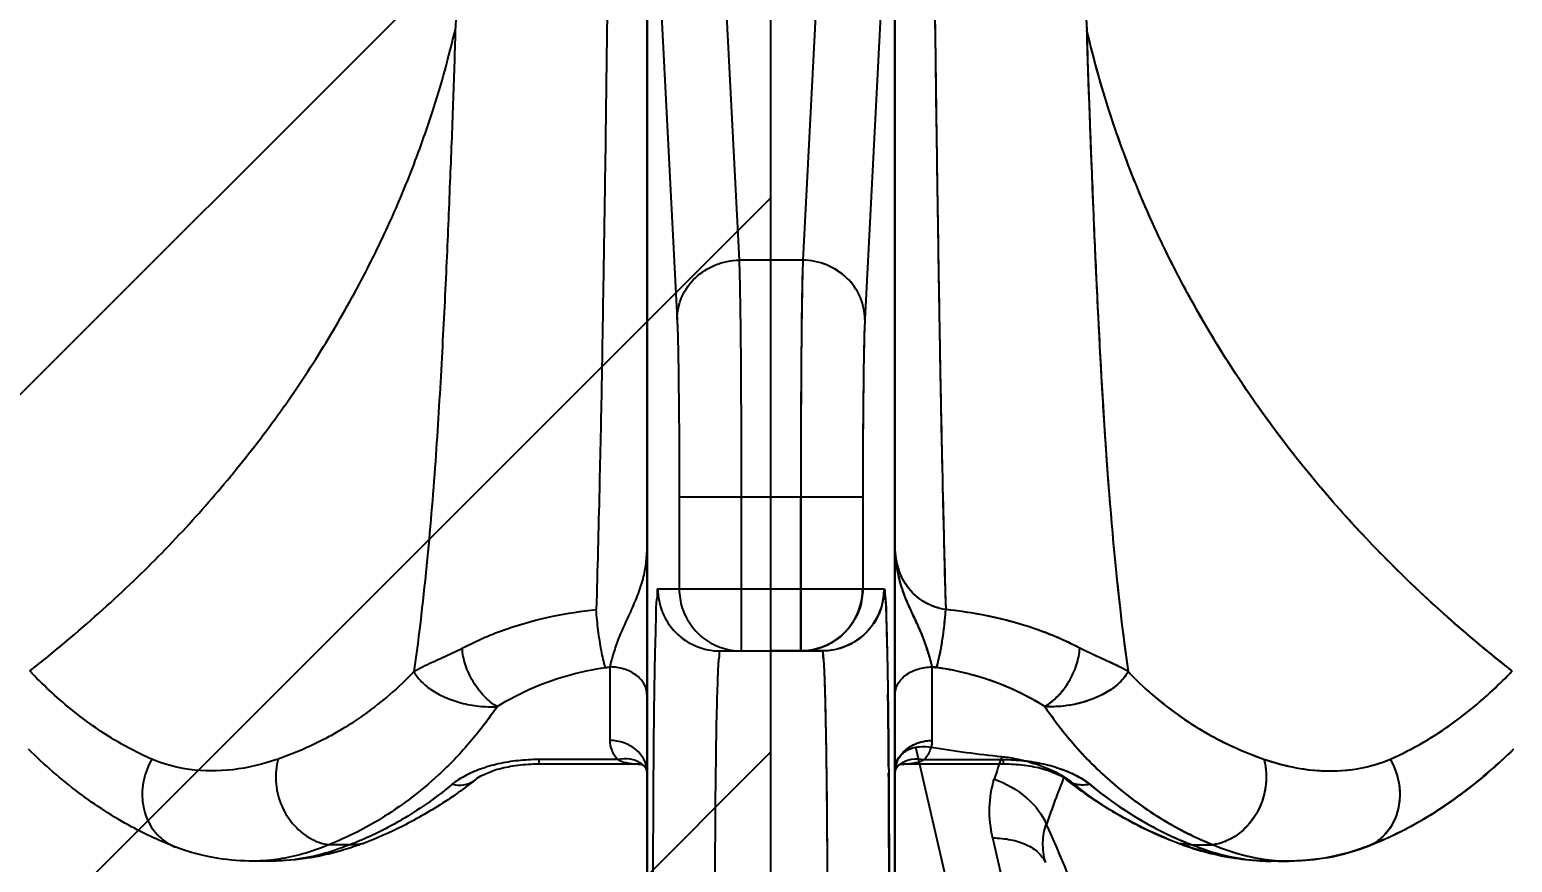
# Model space of a CAD drawing. Header units: millimetres. Extents: x 23075 to 24509, y -21593 to -20579.
# Drawn here: x 23812.15 to 23824.16, y -20964.73 to -20957.98 of the extents above; entities that cross this region are included whole.
import ezdxf

# ---------------------------------------------------------------- set-up
doc = ezdxf.new("R2010")
doc.units = ezdxf.units.MM
doc.header["$LTSCALE"] = 8
doc.linetypes.add('CENTER', pattern=[2, 1.25, -0.25, 0.25, -0.25])
doc.layers.get('DEFPOINTS').update_dxf_attribs({"color": 6})
for name, color, linetype in [('Cav-cor', 30, 'Continuous'), ('CL', 1, 'Continuous'), ('PRODUCT', 1, 'Continuous'), ('Y-CUT', 2, 'Continuous')]:
    doc.layers.add(name, color=color, linetype=linetype)
doc.layers.add('dim', color=3, linetype='Continuous', lineweight=15)
doc.styles.get("Standard").update_dxf_attribs({"font": 'txt.shx', "width": 0.8, "bigfont": 'chineset.shx'})
doc.dimstyles.new('ISO-25', dxfattribs={"dimtxt": 5, "dimasz": 4, "dimexe": 0.3, "dimexo": 0.3, "dimtad": 0, "dimzin": 1, "dimdsep": 46, "dimtxsty": 'Standard', "dimcen": 0, "dimclrd": 3, "dimclre": 3, "dimclrt": 3, "dimazin": 0, "dimtfac": 1, "dimtofl": 0, "dimtmove": 0, "dimatfit": 0, "dimfxl": 0, "dimarcsym": 0})

# ---------------------------------------------------------------- blocks, each defined once
blk = doc.blocks.new('*D27550')
at = {"layer": 'DEFPOINTS', "color": 0}
for p in [(23672.156, -20963.885), (23872.156, -20963.885), (23872.156, -21079.036)]:
    blk.add_point(p, dxfattribs=at)
at = {"layer": 'dim', "color": 3, "lineweight": -2}
for p, q in [((23672.156, -20964.185), (23672.156, -21079.336)), ((23872.156, -20964.185), (23872.156, -21079.336)), ((23676.156, -21079.036), (23762.865, -21079.036)), ((23868.156, -21079.036), (23781.448, -21079.036))]:
    blk.add_line(p, q, dxfattribs=at)
at = {"layer": 'dim', "color": 3}
for points in [[(23676.156, -21078.37), (23676.156, -21079.703), (23672.156, -21079.036)], [(23868.156, -21079.703), (23868.156, -21078.37), (23872.156, -21079.036)]]:
    blk.add_solid(points, dxfattribs=at)
at = {"layer": 'dim', "color": 3, "insert": (23772.156, -21079.036), "char_height": 5, "attachment_point": 5}
blk.add_mtext('200.00', dxfattribs=at)
blk = doc.blocks.new('*D28254')
at = {"layer": 'DEFPOINTS', "color": 0}
for p in [(23757.156, -20886.885), (23896.296, -20886.885), (23858.156, -20996.885)]:
    blk.add_point(p, dxfattribs=at)
at = {"layer": 'dim', "color": 3, "lineweight": -2}
for p, q in [((23757.456, -20886.885), (23896.596, -20886.885)), ((23896.296, -20890.885), (23896.296, -20933.593)), ((23896.296, -20992.885), (23896.296, -20950.177)), ((23858.456, -20996.885), (23896.596, -20996.885))]:
    blk.add_line(p, q, dxfattribs=at)
at = {"layer": 'dim', "color": 3}
for points in [[(23896.963, -20890.885), (23895.63, -20890.885), (23896.296, -20886.885)], [(23895.63, -20992.885), (23896.963, -20992.885), (23896.296, -20996.885)]]:
    blk.add_solid(points, dxfattribs=at)
at = {"layer": 'dim', "color": 3, "insert": (23896.296, -20941.885), "char_height": 5, "attachment_point": 5, "rotation": 90}
blk.add_mtext('110.00', dxfattribs=at)
blk = doc.blocks.new('*D28255')
at = {"layer": 'DEFPOINTS', "color": 0}
for p in [(23757.156, -20844.885), (23853.682, -20996.885), (23904.156, -20996.885)]:
    blk.add_point(p, dxfattribs=at)
at = {"layer": 'dim', "color": 3, "lineweight": -2}
for p, q in [((23757.456, -20844.885), (23904.456, -20844.885)), ((23904.156, -20848.885), (23904.156, -20911.593)), ((23904.156, -20992.885), (23904.156, -20930.177)), ((23853.982, -20996.885), (23904.456, -20996.885))]:
    blk.add_line(p, q, dxfattribs=at)
at = {"layer": 'dim', "color": 3}
for points in [[(23904.823, -20848.885), (23903.49, -20848.885), (23904.156, -20844.885)], [(23903.49, -20992.885), (23904.823, -20992.885), (23904.156, -20996.885)]]:
    blk.add_solid(points, dxfattribs=at)
at = {"layer": 'dim', "color": 3, "insert": (23904.156, -20920.885), "char_height": 5, "attachment_point": 5, "rotation": 90}
blk.add_mtext('152.00', dxfattribs=at)

msp = doc.modelspace()

# ---------------------------------------------------------------- hatches: boundary and pattern name
at = {"layer": 'Y-CUT'}
h = msp.add_hatch(dxfattribs=at)
h.set_pattern_fill('ANSI31', color=230, style=0)
h.set_pattern_definition([(45, (-1117.722, -553.909), (-2.24506403, 2.24506403), [])])
h.paths.add_polyline_path([(23792.38, -20957.294, -0.03394), (23792.434, -20955.672, -0.125236), (23794.462, -20950.13, -0.313383), (23807.226, -20945.274), (23818.156, -20945.274), (23818.156, -20959.849), (23818.156, -20968.794), (23818.156, -20971.081), (23818.156, -20971.236), (23818.156, -20972.517), (23818.156, -20977.484), (23804.97, -20977.484), (23794.814, -20964.127, -0.014542), (23794.409, -20963.562, -0.000568), (23794.394, -20963.539, -0.004363), (23794.279, -20963.364, -0.010062), (23794.026, -20962.954, -0.042865), (23793.142, -20961.107, -0.081799)])
h.paths.add_polyline_path([(23815.656, -20971.885, 1), (23810.656, -20971.885, 1)], flags=16)

# ---------------------------------------------------------------- linework, layer by layer
at = {"layer": 'Cav-cor', "color": 241}
for p, q in [((23818.156, -20977.484), (23818.156, -20945.274)), ((23819.159, -20966.225), (23819.161, -20953.799)), ((23818.651, -20955.262), (23818.415, -20959.849)), ((23819.153, -20955.742), (23818.917, -20960.329)), ((23818.415, -20959.849), (23818.156, -20959.849)), ((23818.156, -20961.768), (23818.9, -20961.768)), ((23818.398, -20963.016), (23818.398, -20961.768)), ((23818.9, -20961.768), (23818.9, -20962.513)), ((23818.156, -20962.513), (23819.073, -20962.513)), ((23818.571, -20963.016), (23818.156, -20963.016)), ((23819.463, -20963.741), (23819.463, -20963.145)), ((23819.102, -20963.268), (23819.103, -20963.366)), ((23821.205, -20971.972), (23819.331, -20963.796)), ((23824.152, -20963.831), (23824.173, -20963.811)), ((23819.11, -20963.973), (23819.11, -20964.003)), ((23820.795, -20968.203), (23819.953, -20964.531)), ((23821.567, -20964.586), (23821.738, -20964.586)), ((23822.055, -20964.711), (23822.266, -20964.719))]:
    msp.add_line(p, q, dxfattribs=at)
for centre, radius, start, end in [((23818.397, -20962.513), 0.502, 288.005, 0.0024), ((23818.571, -20962.513), 0.502, 270.004, 0.004), ((23818.397, -20962.51), 0.506, 270.0652, 287.9371), ((23819.66, -20961.984), 1.177, 260.383, 262.1163), ((23732.012, -20964.579), 87.1, 0.39867, 0.79825), ((23819.26, -20963.741), 0.203, 344.3179, 359.9619), ((23820.873, -20955.371), 8.542, 260.4453, 264.2986), ((23830.051, -20967.245), 10.578, 161.4042, 162.4394), ((23677.948, -20964.996), 141.165, 359.98813, 0.40314), ((23830.404, -20967.923), 10.611, 158.5133, 160.7317), ((23822.674, -20961.772), 3.025, 230.2249, 248.5191), ((23822.055, -20962.103), 2.662, 288.546, 290.2688), ((23822.266, -20961.968), 2.751, 270.0093, 271.7464), ((23822.269, -20962.05), 2.669, 271.7346, 275.5649)]:
    msp.add_arc(centre, radius, start, end, dxfattribs=at)
for points, knots in [([(23821.233, -20952.621), (23821.165, -20952.792), (23821.043, -20953.152), (23820.904, -20953.721), (23820.806, -20954.33), (23820.748, -20954.984), (23820.725, -20955.559), (23820.713, -20956.047), (23820.702, -20956.561), (23820.692, -20957.207), (23820.702, -20957.724), (23820.714, -20957.981)], [0, 0, 0, 0, 0.102104, 0.210125, 0.323591, 0.443531, 0.57329, 0.642356, 0.713651, 0.857944, 1, 1, 1, 1]), ([(23819.482, -20957.7), (23819.492, -20958.545), (23819.516, -20960.205), (23819.548, -20961.866), (23819.572, -20962.681)], [0, 0, 0, 0, 0.508666, 1, 1, 1, 1]), ([(23824.162, -20963.178), (23823.65, -20962.778), (23822.727, -20961.918), (23821.68, -20960.482), (23821.044, -20959.151), (23820.794, -20958.321), (23820.714, -20957.981)], [0, 0, 0, 0, 0.307025, 0.591737, 0.834776, 1, 1, 1, 1]), ([(23820.714, -20957.981), (23820.727, -20958.431), (23820.759, -20959.315), (23820.819, -20960.622), (23820.9, -20961.906), (23820.989, -20962.757), (23821.049, -20963.183)], [0, 0, 0, 0, 0.259504, 0.508333, 0.752603, 1, 1, 1, 1]), ([(23818.415, -20959.849), (23818.411, -20959.944), (23818.406, -20960.186), (23818.401, -20960.617), (23818.398, -20961.162), (23818.398, -20961.559), (23818.398, -20961.768)], [0, 0, 0, 0, 0.147181, 0.379344, 0.673374, 1, 1, 1, 1]), ([(23818.917, -20960.329), (23818.917, -20960.267), (23818.89, -20960.14), (23818.777, -20959.981), (23818.61, -20959.875), (23818.48, -20959.85), (23818.415, -20959.849)], [0, 0, 0, 0, 0.244489, 0.492473, 0.744857, 1, 1, 1, 1]), ([(23818.917, -20960.329), (23818.913, -20960.4), (23818.909, -20960.582), (23818.904, -20960.905), (23818.901, -20961.314), (23818.9, -20961.612), (23818.9, -20961.768)], [0, 0, 0, 0, 0.147201, 0.379363, 0.673387, 1, 1, 1, 1]), ([(23819.572, -20962.681), (23819.509, -20962.671), (23819.389, -20962.628), (23819.25, -20962.499), (23819.175, -20962.332), (23819.161, -20962.212), (23819.161, -20962.151)], [0, 0, 0, 0, 0.261908, 0.509508, 0.752307, 1, 1, 1, 1]), ([(23819.463, -20963.145), (23819.444, -20963.068), (23819.409, -20962.95), (23819.341, -20962.796), (23819.283, -20962.674), (23819.23, -20962.549), (23819.177, -20962.377), (23819.161, -20962.241), (23819.161, -20962.151)], [0, 0, 0, 0, 0.224949, 0.353235, 0.48313, 0.612665, 0.741654, 1, 1, 1, 1]), ([(23819.073, -20962.513), (23819.074, -20962.513), (23819.076, -20962.519), (23819.078, -20962.527), (23819.079, -20962.543), (23819.081, -20962.565), (23819.083, -20962.592), (23819.086, -20962.641), (23819.089, -20962.717), (23819.093, -20962.825), (23819.096, -20962.955), (23819.099, -20963.105), (23819.101, -20963.212), (23819.102, -20963.268)], [0, 0, 0, 0, 0.004888, 0.017478, 0.038135, 0.066871, 0.103631, 0.148349, 0.261199, 0.404339, 0.576357, 0.775575, 1, 1, 1, 1]), ([(23819.498, -20963.15), (23819.508, -20963.118), (23819.525, -20963.046), (23819.553, -20962.89), (23819.567, -20962.765), (23819.572, -20962.681)], [0, 0, 0, 0, 0.212679, 0.467755, 1, 1, 1, 1]), ([(23820.658, -20962.993), (23820.5, -20962.91), (23820.144, -20962.771), (23819.77, -20962.7), (23819.572, -20962.681)], [0, 0, 0, 0, 0.47441, 1, 1, 1, 1]), ([(23818.571, -20963.016), (23818.572, -20963.016), (23818.573, -20963.02), (23818.575, -20963.026), (23818.577, -20963.039), (23818.579, -20963.056), (23818.581, -20963.077), (23818.583, -20963.115), (23818.587, -20963.174), (23818.59, -20963.259), (23818.593, -20963.36), (23818.596, -20963.477), (23818.599, -20963.609), (23818.602, -20963.755), (23818.605, -20963.972), (23818.608, -20964.266), (23818.611, -20964.639), (23818.611, -20964.895), (23818.611, -20965.026)], [0, 0, 0, 0, 0.001553, 0.005287, 0.011364, 0.019797, 0.030577, 0.043683, 0.076756, 0.118709, 0.169144, 0.227583, 0.293458, 0.366142, 0.444925, 0.617711, 0.805145, 1, 1, 1, 1]), ([(23820.375, -20963.467), (23820.413, -20963.444), (23820.487, -20963.382), (23820.574, -20963.266), (23820.636, -20963.133), (23820.656, -20963.039), (23820.658, -20962.993)], [0, 0, 0, 0, 0.236907, 0.498556, 0.760984, 1, 1, 1, 1]), ([(23821.049, -20963.183), (23821.024, -20963.167), (23820.969, -20963.138), (23820.837, -20963.078), (23820.731, -20963.031), (23820.658, -20962.993)], [0, 0, 0, 0, 0.202252, 0.433936, 1, 1, 1, 1]), ([(23819.161, -20963.371), (23819.161, -20963.341), (23819.179, -20963.278), (23819.249, -20963.203), (23819.348, -20963.156), (23819.424, -20963.145), (23819.463, -20963.145)], [0, 0, 0, 0, 0.216393, 0.453826, 0.718172, 1, 1, 1, 1]), ([(23820.375, -20963.467), (23820.314, -20963.429), (23820.042, -20963.276), (23819.736, -20963.183), (23819.498, -20963.15)], [0, 0, 0, 0, 0.230348, 1, 1, 1, 1]), ([(23821.049, -20963.183), (23821.029, -20963.222), (23820.959, -20963.302), (23820.808, -20963.394), (23820.606, -20963.459), (23820.454, -20963.471), (23820.375, -20963.467)], [0, 0, 0, 0, 0.173741, 0.407551, 0.68912, 1, 1, 1, 1]), ([(23821.049, -20963.183), (23821.207, -20963.348), (23821.549, -20963.631), (23821.949, -20963.823), (23822.149, -20963.892)], [0, 0, 0, 0, 0.518881, 1, 1, 1, 1]), ([(23823.172, -20963.893), (23823.356, -20963.813), (23823.712, -20963.603), (23824.017, -20963.328), (23824.162, -20963.178)], [0, 0, 0, 0, 0.490285, 1, 1, 1, 1]), ([(23820.375, -20963.467), (23820.467, -20963.602), (23820.663, -20963.85), (23820.999, -20964.164), (23821.357, -20964.41), (23821.61, -20964.534), (23821.738, -20964.586)], [0, 0, 0, 0, 0.274175, 0.528604, 0.768908, 1, 1, 1, 1]), ([(23819.214, -20963.853), (23819.242, -20963.818), (23819.321, -20963.76), (23819.415, -20963.741), (23819.463, -20963.741)], [0, 0, 0, 0, 0.485861, 1, 1, 1, 1]), ([(23819.214, -20963.853), (23819.222, -20963.846), (23819.256, -20963.818), (23819.298, -20963.802), (23819.331, -20963.796)], [0, 0, 0, 0, 0.237719, 1, 1, 1, 1]), ([(23819.331, -20963.796), (23819.341, -20963.794), (23819.382, -20963.788), (23819.424, -20963.79), (23819.455, -20963.795)], [0, 0, 0, 0, 0.238066, 1, 1, 1, 1]), ([(23819.161, -20963.974), (23819.161, -20963.951), (23819.17, -20963.906), (23819.198, -20963.868), (23819.214, -20963.853)], [0, 0, 0, 0, 0.504683, 1, 1, 1, 1]), ([(23820.025, -20963.872), (23820.041, -20963.873), (23820.105, -20963.881), (23820.169, -20963.894), (23820.215, -20963.906)], [0, 0, 0, 0, 0.257364, 1, 1, 1, 1]), ([(23820.215, -20963.906), (23820.32, -20963.918), (23820.469, -20963.951), (23820.641, -20964.027), (23820.71, -20964.072), (23820.739, -20964.096)], [0, 0, 0, 0, 0.562391, 0.799894, 1, 1, 1, 1]), ([(23820.215, -20963.906), (23820.278, -20963.923), (23820.387, -20963.959), (23820.489, -20964.009), (23820.53, -20964.036)], [0, 0, 0, 0, 0.572702, 1, 1, 1, 1]), ([(23822.149, -20963.892), (23822.17, -20963.965), (23822.178, -20964.123), (23822.1, -20964.344), (23821.948, -20964.516), (23821.807, -20964.577), (23821.738, -20964.586)], [0, 0, 0, 0, 0.251344, 0.511811, 0.765136, 1, 1, 1, 1]), ([(23822.149, -20963.892), (23822.319, -20963.952), (23822.666, -20964.021), (23823.019, -20963.959), (23823.172, -20963.893)], [0, 0, 0, 0, 0.520087, 1, 1, 1, 1]), ([(23822.977, -20964.6), (23823.204, -20964.517), (23823.625, -20964.293), (23823.987, -20963.989), (23824.152, -20963.831)], [0, 0, 0, 0, 0.514238, 1, 1, 1, 1]), ([(23823.172, -20963.893), (23823.205, -20963.948), (23823.251, -20964.07), (23823.255, -20964.263), (23823.193, -20964.439), (23823.109, -20964.529), (23823.061, -20964.562)], [0, 0, 0, 0, 0.261017, 0.517762, 0.764306, 1, 1, 1, 1]), ([(23820.53, -20964.036), (23820.536, -20964.04), (23820.56, -20964.056), (23820.583, -20964.073), (23820.6, -20964.087)], [0, 0, 0, 0, 0.24097, 1, 1, 1, 1]), ([(23819.953, -20964.531), (23819.935, -20964.451), (23819.916, -20964.29), (23819.942, -20964.129), (23819.965, -20964.053)], [0, 0, 0, 0, 0.508958, 1, 1, 1, 1]), ([(23819.965, -20964.053), (23820.061, -20964.089), (23820.23, -20964.184), (23820.355, -20964.339), (23820.387, -20964.421)], [0, 0, 0, 0, 0.537073, 1, 1, 1, 1]), ([(23820.6, -20964.087), (23820.725, -20964.192), (23821.005, -20964.377), (23821.309, -20964.518), (23821.469, -20964.578)], [0, 0, 0, 0, 0.487572, 1, 1, 1, 1]), ([(23820.739, -20964.096), (23820.727, -20964.099), (23820.681, -20964.106), (23820.632, -20964.1), (23820.6, -20964.087)], [0, 0, 0, 0, 0.262061, 1, 1, 1, 1]), ([(23820.379, -20964.729), (23820.366, -20964.676), (23820.351, -20964.572), (23820.369, -20964.468), (23820.387, -20964.421)], [0, 0, 0, 0, 0.52135, 1, 1, 1, 1]), ([(23820.387, -20964.421), (23820.501, -20964.679), (23820.727, -20965.225), (23821.172, -20966.383), (23821.495, -20967.286), (23821.709, -20967.899)], [0, 0, 0, 0, 0.22736, 0.476266, 1, 1, 1, 1]), ([(23819.953, -20964.531), (23820.002, -20964.532), (23820.096, -20964.54), (23820.222, -20964.578), (23820.321, -20964.64), (23820.366, -20964.698), (23820.379, -20964.729)], [0, 0, 0, 0, 0.299321, 0.566764, 0.798158, 1, 1, 1, 1]), ([(23821.469, -20964.578), (23821.516, -20964.596), (23821.706, -20964.66), (23821.905, -20964.699), (23822.055, -20964.711)], [0, 0, 0, 0, 0.250762, 1, 1, 1, 1]), ([(23821.567, -20964.586), (23821.558, -20964.587), (23821.526, -20964.59), (23821.493, -20964.586), (23821.469, -20964.578)], [0, 0, 0, 0, 0.254491, 1, 1, 1, 1]), ([(23821.567, -20964.586), (23821.607, -20964.603), (23821.765, -20964.661), (23821.931, -20964.698), (23822.055, -20964.711)], [0, 0, 0, 0, 0.259106, 1, 1, 1, 1]), ([(23821.738, -20964.586), (23821.782, -20964.605), (23821.952, -20964.669), (23822.133, -20964.708), (23822.267, -20964.716)], [0, 0, 0, 0, 0.261314, 1, 1, 1, 1]), ([(23822.527, -20964.706), (23822.559, -20964.703), (23822.686, -20964.687), (23822.811, -20964.657), (23822.901, -20964.627)], [0, 0, 0, 0, 0.250844, 1, 1, 1, 1])]:
    msp.add_open_spline(points, degree=3, knots=knots, dxfattribs=at)
at = {"layer": 'CL', "color": 6, "linetype": 'CENTER'}
msp.add_line((23818.156, -20977.118), (23818.156, -20940.421), dxfattribs=at)
at = {"layer": 'PRODUCT'}
for p, q in [((23817.151, -20953.799), (23817.151, -20965.938)), ((23819.161, -20965.938), (23819.161, -20953.799)), ((23817.662, -20955.262), (23817.898, -20959.849)), ((23818.651, -20955.262), (23818.415, -20959.849)), ((23817.154, -20955.534), (23817.154, -20966.32)), ((23819.159, -20955.534), (23819.159, -20966.32)), ((23817.16, -20955.742), (23817.396, -20960.329)), ((23819.153, -20955.742), (23818.917, -20960.329)), ((23818.415, -20959.849), (23817.898, -20959.849)), ((23817.413, -20961.768), (23817.413, -20962.513)), ((23817.413, -20961.768), (23818.9, -20961.768)), ((23817.915, -20961.768), (23817.915, -20963.016)), ((23818.398, -20961.768), (23818.398, -20963.016)), ((23818.9, -20961.768), (23818.9, -20962.513)), ((23817.24, -20962.513), (23819.073, -20962.513)), ((23817.742, -20963.016), (23818.571, -20963.016)), ((23816.85, -20963.145), (23816.85, -20963.741)), ((23819.463, -20963.741), (23819.463, -20963.145)), ((23816.275, -20963.896), (23816.275, -20963.933)), ((23816.916, -20963.896), (23816.275, -20963.896)), ((23819.397, -20963.896), (23820.038, -20963.896)), ((23820.038, -20963.896), (23820.038, -20963.933)), ((23817.107, -20963.933), (23816.275, -20963.933)), ((23817.142, -20963.961), (23817.142, -20963.961)), ((23817.151, -20963.998), (23817.151, -20963.996)), ((23819.161, -20963.998), (23819.162, -20963.995)), ((23819.171, -20963.961), (23819.171, -20963.961)), ((23820.038, -20963.933), (23819.206, -20963.933)), ((23820.551, -20964.059), (23820.551, -20964.059)), ((23813.335, -20964.606), (23813.335, -20964.606)), ((23814.746, -20964.586), (23814.575, -20964.586)), ((23814.746, -20964.586), (23814.854, -20964.575)), ((23821.567, -20964.586), (23821.459, -20964.575)), ((23821.567, -20964.586), (23821.738, -20964.586)), ((23822.978, -20964.606), (23822.978, -20964.606)), ((23813.964, -20964.719), (23813.962, -20964.719)), ((23814.104, -20964.719), (23813.966, -20964.719)), ((23822.347, -20964.719), (23822.207, -20964.719)), ((23822.349, -20964.719), (23822.351, -20964.719))]:
    msp.add_line(p, q, dxfattribs=at)
for points, start_tangent, end_tangent in [([(23815.08, -20952.621), (23815.198, -20952.948), (23815.292, -20953.261), (23815.366, -20953.556), (23815.422, -20953.832), (23815.466, -20954.087), (23815.499, -20954.326), (23815.524, -20954.55), (23815.544, -20954.762), (23815.558, -20954.962), (23815.569, -20955.152), (23815.578, -20955.334), (23815.585, -20955.507), (23815.59, -20955.672), (23815.595, -20955.83), (23815.598, -20955.979), (23815.602, -20956.114), (23815.604, -20956.236), (23815.607, -20956.348), (23815.609, -20956.453), (23815.611, -20956.556), (23815.612, -20956.66), (23815.614, -20956.77), (23815.615, -20956.89), (23815.616, -20957.017), (23815.617, -20957.151), (23815.616, -20957.293), (23815.615, -20957.446), (23815.612, -20957.611), (23815.607, -20957.79), (23815.599, -20957.981)], (0.368965, -0.929443), (-0.046825, -0.998903)), ([(23821.233, -20952.621), (23821.115, -20952.948), (23821.021, -20953.261), (23820.947, -20953.556), (23820.891, -20953.832), (23820.847, -20954.087), (23820.814, -20954.326), (23820.789, -20954.55), (23820.769, -20954.762), (23820.755, -20954.962), (23820.744, -20955.152), (23820.735, -20955.334), (23820.728, -20955.507), (23820.723, -20955.672), (23820.718, -20955.83), (23820.715, -20955.979), (23820.711, -20956.114), (23820.709, -20956.236), (23820.706, -20956.348), (23820.704, -20956.453), (23820.702, -20956.556), (23820.701, -20956.66), (23820.699, -20956.77), (23820.698, -20956.89), (23820.697, -20957.017), (23820.696, -20957.151), (23820.697, -20957.293), (23820.698, -20957.446), (23820.701, -20957.611), (23820.706, -20957.79), (23820.714, -20957.981)], (-0.368965, -0.929443), (0.046825, -0.998903)), ([(23816.831, -20957.7), (23816.824, -20958.206), (23816.817, -20958.769), (23816.808, -20959.392), (23816.797, -20960.081), (23816.784, -20960.849), (23816.766, -20961.706), (23816.741, -20962.681)], (-0.011911, -0.999929), (-0.028871, -0.999583)), ([(23819.482, -20957.7), (23819.489, -20958.206), (23819.496, -20958.769), (23819.505, -20959.392), (23819.516, -20960.081), (23819.529, -20960.849), (23819.547, -20961.706), (23819.572, -20962.681)], (0.011911, -0.999929), (0.028871, -0.999583)), ([(23812.151, -20963.178), (23812.451, -20962.935), (23812.965, -20962.475), (23813.418, -20962.014), (23813.827, -20961.541), (23814.205, -20961.044), (23814.552, -20960.516), (23814.855, -20959.979), (23815.095, -20959.481), (23815.275, -20959.042), (23815.411, -20958.655), (23815.516, -20958.306), (23815.597, -20957.989), (23815.599, -20957.981)], (0.788784, 0.61467), (0.227396, 0.973802)), ([(23815.599, -20957.981), (23815.58, -20958.576), (23815.555, -20959.216), (23815.526, -20959.904), (23815.489, -20960.64), (23815.441, -20961.427), (23815.371, -20962.269), (23815.264, -20963.183)], (-0.029673, -0.99956), (-0.139423, -0.990233)), ([(23824.162, -20963.178), (23823.862, -20962.935), (23823.348, -20962.475), (23822.895, -20962.014), (23822.485, -20961.541), (23822.108, -20961.044), (23821.761, -20960.516), (23821.458, -20959.979), (23821.218, -20959.481), (23821.038, -20959.042), (23820.902, -20958.655), (23820.797, -20958.306), (23820.716, -20957.989), (23820.714, -20957.981)], (-0.788784, 0.61467), (-0.227396, 0.973802)), ([(23820.714, -20957.981), (23820.733, -20958.576), (23820.758, -20959.216), (23820.787, -20959.904), (23820.824, -20960.64), (23820.872, -20961.427), (23820.942, -20962.269), (23821.049, -20963.183)], (0.029673, -0.99956), (0.139423, -0.990233)), ([(23817.396, -20960.329), (23817.435, -20960.146), (23817.544, -20959.991), (23817.707, -20959.887), (23817.898, -20959.849)], (0.005008, 0.999987), (0.99999, 0.004565)), ([(23817.898, -20959.849), (23817.903, -20960.018), (23817.907, -20960.264), (23817.911, -20960.577), (23817.913, -20960.944), (23817.915, -20961.346), (23817.915, -20961.768)], (0.038553, -0.999257), (0.000004, -1)), ([(23818.415, -20959.849), (23818.41, -20960.018), (23818.406, -20960.264), (23818.402, -20960.577), (23818.4, -20960.944), (23818.398, -20961.346), (23818.398, -20961.768)], (-0.038553, -0.999257), (-0.000004, -1)), ([(23818.917, -20960.329), (23818.878, -20960.146), (23818.769, -20959.991), (23818.606, -20959.887), (23818.415, -20959.849)], (-0.005008, 0.999987), (-0.99999, 0.004565)), ([(23817.396, -20960.329), (23817.401, -20960.455), (23817.405, -20960.64), (23817.408, -20960.875), (23817.411, -20961.15), (23817.412, -20961.453), (23817.413, -20961.768)], (0.05135, -0.998681), (0.000003, -1)), ([(23818.917, -20960.329), (23818.912, -20960.455), (23818.908, -20960.64), (23818.905, -20960.875), (23818.902, -20961.15), (23818.901, -20961.453), (23818.9, -20961.768)], (-0.05135, -0.998681), (-0.000003, -1)), ([(23817.151, -20962.151), (23817.145, -20962.272), (23817.125, -20962.399), (23817.086, -20962.532), (23817.032, -20962.665), (23816.971, -20962.799), (23816.916, -20962.929), (23816.876, -20963.049), (23816.85, -20963.145)], (0.000027, -1), (-0.235452, -0.971886)), ([(23819.572, -20962.681), (23819.482, -20962.658), (23819.397, -20962.618), (23819.321, -20962.561), (23819.256, -20962.486), (23819.206, -20962.393), (23819.173, -20962.28), (23819.161, -20962.151)], (-0.985935, 0.16713), (0.000028, 1)), ([(23819.463, -20963.145), (23819.435, -20963.042), (23819.395, -20962.923), (23819.345, -20962.804), (23819.291, -20962.687), (23819.241, -20962.572), (23819.204, -20962.459), (23819.179, -20962.35), (23819.165, -20962.247), (23819.161, -20962.151)], (-0.237018, 0.971505), (0.00003, 1)), ([(23817.24, -20962.513), (23817.235, -20962.532), (23817.229, -20962.605), (23817.223, -20962.749), (23817.217, -20962.972), (23817.211, -20963.268), (23817.206, -20963.621), (23817.203, -20964.003), (23817.201, -20964.385), (23817.2, -20964.734), (23817.2, -20965.026)], (-1, 0.000825), (0.000001, -1)), ([(23817.24, -20962.513), (23817.278, -20962.705), (23817.387, -20962.868), (23817.55, -20962.977), (23817.742, -20963.016)], (0, -1), (1, 0)), ([(23817.413, -20962.513), (23817.438, -20962.668), (23817.509, -20962.808), (23817.62, -20962.92), (23817.76, -20962.991), (23817.915, -20963.016)], (0, -1), (1, 0)), ([(23818.9, -20962.513), (23818.875, -20962.668), (23818.804, -20962.808), (23818.693, -20962.92), (23818.553, -20962.991), (23818.398, -20963.016)], (0, -1), (-1, 0)), ([(23819.073, -20962.513), (23819.035, -20962.705), (23818.926, -20962.868), (23818.763, -20962.977), (23818.571, -20963.016)], (0, -1), (-1, 0)), ([(23819.073, -20962.513), (23819.078, -20962.532), (23819.084, -20962.605), (23819.09, -20962.749), (23819.096, -20962.972), (23819.102, -20963.268), (23819.107, -20963.621), (23819.11, -20964.003), (23819.112, -20964.385), (23819.113, -20964.734), (23819.113, -20965.026)], (1, 0.000825), (-0.000001, -1)), ([(23815.655, -20962.993), (23816.019, -20962.836), (23816.388, -20962.735), (23816.741, -20962.681)], (0.884785, 0.465999), (0.995582, 0.093892)), ([(23816.815, -20963.15), (23816.783, -20963.014), (23816.757, -20962.848), (23816.741, -20962.681)], (-0.282495, 0.959269), (-0.058453, 0.99829)), ([(23819.498, -20963.15), (23819.53, -20963.014), (23819.556, -20962.848), (23819.572, -20962.681)], (0.282495, 0.959269), (0.058453, 0.99829)), ([(23820.658, -20962.993), (23820.294, -20962.836), (23819.925, -20962.735), (23819.572, -20962.681)], (-0.884785, 0.465999), (-0.995582, 0.093892)), ([(23815.264, -20963.183), (23815.334, -20963.144), (23815.412, -20963.107), (23815.494, -20963.07), (23815.576, -20963.032), (23815.655, -20962.993)], (0.851746, 0.523954), (0.884836, 0.465903)), ([(23815.938, -20963.467), (23815.833, -20963.382), (23815.743, -20963.263), (23815.681, -20963.127), (23815.655, -20962.993)], (-0.86112, 0.508402), (-0.048095, 0.998843)), ([(23817.742, -20963.016), (23817.737, -20963.031), (23817.732, -20963.089), (23817.725, -20963.204), (23817.719, -20963.383), (23817.713, -20963.62), (23817.709, -20963.901), (23817.705, -20964.207), (23817.703, -20964.513), (23817.702, -20964.792), (23817.702, -20965.026)], (-1, 0.000342), (0, -1)), ([(23818.571, -20963.016), (23818.576, -20963.031), (23818.581, -20963.089), (23818.588, -20963.204), (23818.594, -20963.383), (23818.599, -20963.62), (23818.604, -20963.901), (23818.608, -20964.207), (23818.61, -20964.513), (23818.611, -20964.792), (23818.611, -20965.026)], (1, 0.000342), (0, -1)), ([(23820.375, -20963.467), (23820.48, -20963.382), (23820.57, -20963.263), (23820.632, -20963.127), (23820.658, -20962.993)], (0.86112, 0.508402), (0.048095, 0.998843)), ([(23821.049, -20963.183), (23820.979, -20963.144), (23820.901, -20963.107), (23820.819, -20963.07), (23820.737, -20963.032), (23820.658, -20962.993)], (-0.851746, 0.523954), (-0.884836, 0.465903)), ([(23813.141, -20963.893), (23812.811, -20963.72), (23812.48, -20963.483), (23812.151, -20963.178)], (-0.918405, 0.395642), (-0.694793, 0.71921)), ([(23815.264, -20963.183), (23815.068, -20963.369), (23814.874, -20963.523), (23814.685, -20963.648), (23814.504, -20963.748), (23814.331, -20963.828), (23814.164, -20963.892)], (-0.690167, -0.723651), (-0.943812, -0.330483)), ([(23815.264, -20963.183), (23815.316, -20963.255), (23815.4, -20963.327), (23815.513, -20963.389), (23815.645, -20963.436), (23815.79, -20963.463), (23815.938, -20963.467)], (0.463392, -0.886153), (0.998835, 0.048251)), ([(23815.938, -20963.467), (23816.233, -20963.312), (23816.531, -20963.208), (23816.815, -20963.15)], (0.844701, 0.535238), (0.990568, 0.137022)), ([(23816.815, -20963.15), (23816.832, -20963.147), (23816.85, -20963.145)], (0.990573, 0.136986), (0.985976, 0.166886)), ([(23817.151, -20963.371), (23817.129, -20963.284), (23817.063, -20963.211), (23816.965, -20963.162), (23816.85, -20963.145)], (0.000043, 1), (-1, 0.000021)), ([(23819.161, -20963.371), (23819.184, -20963.284), (23819.25, -20963.211), (23819.348, -20963.162), (23819.463, -20963.145)], (-0.000068, 1), (1, 0.000036)), ([(23819.498, -20963.15), (23819.481, -20963.147), (23819.463, -20963.145)], (-0.990573, 0.136986), (-0.985976, 0.166886)), ([(23820.375, -20963.467), (23820.08, -20963.312), (23819.782, -20963.208), (23819.498, -20963.15)], (-0.844701, 0.535238), (-0.990568, 0.137022)), ([(23821.049, -20963.183), (23820.997, -20963.255), (23820.913, -20963.327), (23820.8, -20963.389), (23820.668, -20963.436), (23820.523, -20963.463), (23820.375, -20963.467)], (-0.463392, -0.886153), (-0.998835, 0.048251)), ([(23821.049, -20963.183), (23821.245, -20963.369), (23821.439, -20963.523), (23821.628, -20963.648), (23821.809, -20963.748), (23821.982, -20963.828), (23822.149, -20963.892)], (0.690167, -0.723651), (0.943812, -0.330483)), ([(23823.172, -20963.893), (23823.502, -20963.72), (23823.833, -20963.483), (23824.162, -20963.178)], (0.918405, 0.395642), (0.694793, 0.71921)), ([(23815.938, -20963.467), (23815.704, -20963.771), (23815.592, -20963.895)], (-0.565443, -0.824787), (-0.69294, -0.720995)), ([(23820.375, -20963.467), (23820.609, -20963.771), (23820.721, -20963.895)], (0.565443, -0.824787), (0.69294, -0.720995)), ([(23816.85, -20963.741), (23816.866, -20963.82), (23816.916, -20963.896)], (-0.000251, -1), (0.679082, -0.734063)), ([(23817.129, -20963.899), (23817.063, -20963.816), (23816.965, -20963.76), (23816.85, -20963.741)], (-0.435175, 0.900346), (-1, -0.000001)), ([(23819.184, -20963.899), (23819.25, -20963.816), (23819.348, -20963.76), (23819.463, -20963.741)], (0.435189, 0.900339), (1, 0.000003)), ([(23819.397, -20963.896), (23819.447, -20963.82), (23819.463, -20963.741)], (0.679234, 0.733922), (-0.00055, 1)), ([(23813.335, -20964.606), (23812.977, -20964.441), (23812.55, -20964.165), (23812.14, -20963.812)], (-0.933317, 0.359052), (-0.716175, 0.697921)), ([(23813.141, -20963.893), (23813.075, -20964.061), (23813.066, -20964.239), (23813.115, -20964.404), (23813.216, -20964.534), (23813.335, -20964.606)], (-0.508615, -0.860994), (0.933041, -0.35977)), ([(23814.164, -20963.892), (23813.796, -20963.978), (23813.446, -20963.976), (23813.141, -20963.893)], (-0.943805, -0.330502), (-0.918421, 0.395604)), ([(23814.164, -20963.892), (23814.145, -20964.071), (23814.186, -20964.254), (23814.281, -20964.414), (23814.417, -20964.531), (23814.575, -20964.586)], (-0.280315, -0.959908), (0.990822, -0.135171)), ([(23815.592, -20963.895), (23815.463, -20964.02), (23815.225, -20964.219), (23814.997, -20964.374), (23814.803, -20964.483)], (-0.69294, -0.720995), (-0.891053, -0.4539)), ([(23816.106, -20963.905), (23815.947, -20963.931), (23815.801, -20963.974)], (-0.994053, -0.108898), (-0.940802, -0.338955)), ([(23816.275, -20963.896), (23816.106, -20963.905)], (-1, -0.00005), (-0.994053, -0.108898)), ([(23817.017, -20963.893), (23816.916, -20963.896)], (-0.985828, 0.167761), (-0.979882, -0.199577)), ([(23816.916, -20963.896), (23816.946, -20963.91), (23816.984, -20963.921), (23817.029, -20963.929), (23817.08, -20963.932), (23817.106, -20963.933)], (0.870348, -0.492436), (1, -0.000203)), ([(23817.105, -20963.928), (23817.017, -20963.893)], (-0.827155, 0.561974), (-0.985828, 0.167761)), ([(23817.149, -20963.965), (23817.129, -20963.899)], (-0.152737, 0.988267), (-0.435175, 0.900346)), ([(23819.162, -20963.995), (23819.184, -20963.899)], (0.012558, 0.999921), (0.435189, 0.900339)), ([(23819.208, -20963.928), (23819.296, -20963.893)], (0.827169, 0.561953), (0.985833, 0.167728)), ([(23819.284, -20963.929), (23819.329, -20963.921), (23819.367, -20963.91), (23819.397, -20963.896)], (0.992847, 0.119393), (0.870348, 0.492437)), ([(23819.296, -20963.893), (23819.397, -20963.896)], (0.985833, 0.167728), (0.979875, -0.199612)), ([(23820.038, -20963.896), (23820.207, -20963.905)], (1, -0.00005), (0.994053, -0.108898)), ([(23820.207, -20963.905), (23820.366, -20963.931), (23820.512, -20963.974)], (0.994053, -0.108898), (0.940802, -0.338955)), ([(23820.721, -20963.895), (23820.85, -20964.02), (23821.088, -20964.219), (23821.316, -20964.374), (23821.51, -20964.483)], (0.69294, -0.720995), (0.891053, -0.4539)), ([(23822.149, -20963.892), (23822.168, -20964.071), (23822.127, -20964.254), (23822.032, -20964.414), (23821.896, -20964.531), (23821.738, -20964.586)], (0.280315, -0.959908), (-0.990822, -0.135171)), ([(23822.149, -20963.892), (23822.517, -20963.978), (23822.867, -20963.976), (23823.172, -20963.893)], (0.943805, -0.330502), (0.918421, 0.395604)), ([(23824.173, -20963.812), (23823.765, -20964.163), (23823.336, -20964.441), (23822.978, -20964.606)], (-0.716173, -0.697923), (-0.933317, -0.359054)), ([(23823.172, -20963.893), (23823.238, -20964.061), (23823.247, -20964.239), (23823.198, -20964.404), (23823.097, -20964.534), (23822.978, -20964.606)], (0.508615, -0.860994), (-0.933037, -0.35978)), ([(23815.675, -20964.03), (23815.574, -20964.096)], (-0.880226, -0.474555), (-0.768815, -0.639472)), ([(23815.735, -20964), (23815.675, -20964.03)], (-0.914765, -0.403987), (-0.880226, -0.474555)), ([(23815.801, -20963.974), (23815.735, -20964)], (-0.940802, -0.338955), (-0.914765, -0.403987)), ([(23816.232, -20963.934), (23816.065, -20963.95), (23815.922, -20963.983), (23815.819, -20964.024), (23815.764, -20964.057), (23815.762, -20964.059)], (-0.999495, -0.031772), (-0.77641, -0.630228)), ([(23816.275, -20963.933), (23816.232, -20963.934)], (-1, -0.000144), (-0.999495, -0.031772)), ([(23817.106, -20963.935), (23817.101, -20963.933)], (-0.940218, 0.340575), (-0.928263, 0.371925)), ([(23817.142, -20963.961), (23817.105, -20963.928)], (-0.662779, 0.748815), (-0.827155, 0.561974)), ([(23817.142, -20963.961), (23817.131, -20963.95), (23817.106, -20963.935)], (-0.665953, 0.745993), (-0.940218, 0.340575)), ([(23817.144, -20963.969), (23817.141, -20963.96)], (-0.390925, 0.920422), (0.968327, 0.249685)), ([(23817.152, -20963.996), (23817.151, -20963.986), (23817.144, -20963.969)], (-0.085675, 0.996323), (-0.390925, 0.920422)), ([(23817.151, -20963.996), (23817.149, -20963.965)], (-0.010846, 0.999941), (-0.152737, 0.988267)), ([(23819.163, -20963.983), (23819.16, -20963.995)], (-0.309254, -0.950979), (-0.066343, -0.997797)), ([(23819.172, -20963.96), (23819.163, -20963.983)], (0.203978, -0.978975), (-0.309254, -0.950979)), ([(23819.212, -20963.933), (23819.208, -20963.934), (23819.184, -20963.948), (23819.171, -20963.961)], (-0.920384, -0.391015), (-0.664379, -0.747395)), ([(23819.171, -20963.961), (23819.186, -20963.946)], (0.662647, 0.748932), (0.738038, 0.67476)), ([(23819.186, -20963.946), (23819.208, -20963.928)], (0.738038, 0.67476), (0.827169, 0.561953)), ([(23819.207, -20963.933), (23819.233, -20963.932)], (1, 0.000203), (0.999423, 0.033957)), ([(23819.233, -20963.932), (23819.284, -20963.929)], (0.999423, 0.033957), (0.992847, 0.119393)), ([(23820.083, -20963.934), (23820.038, -20963.933)], (-0.999433, 0.033657), (-1, 0.000146)), ([(23820.551, -20964.059), (23820.549, -20964.057), (23820.494, -20964.024), (23820.393, -20963.984), (23820.251, -20963.95), (23820.083, -20963.934)], (-0.776493, 0.630126), (-0.999433, 0.033657)), ([(23820.512, -20963.974), (23820.578, -20964)], (0.940802, -0.338955), (0.914765, -0.403987)), ([(23820.578, -20964), (23820.638, -20964.03)], (0.914765, -0.403987), (0.880226, -0.474555)), ([(23820.638, -20964.03), (23820.739, -20964.096)], (0.880226, -0.474555), (0.768815, -0.639472)), ([(23815.574, -20964.096), (23815.188, -20964.37), (23814.84, -20964.548)], (-0.768792, -0.639499), (-0.917636, -0.397423)), ([(23815.574, -20964.096), (23815.667, -20964.1), (23815.748, -20964.069), (23815.762, -20964.059)], (0.976188, -0.216927), (0.781679, 0.623682)), ([(23815.762, -20964.059), (23815.623, -20964.164)], (-0.782774, -0.622306), (-0.813789, -0.581161)), ([(23820.69, -20964.164), (23820.551, -20964.059)], (-0.81379, 0.581159), (-0.782775, 0.622305)), ([(23820.739, -20964.096), (23820.646, -20964.1), (23820.565, -20964.069), (23820.551, -20964.059)], (-0.976188, -0.216927), (-0.781677, 0.623683)), ([(23820.739, -20964.096), (23821.125, -20964.37), (23821.473, -20964.548)], (0.768792, -0.639499), (0.917636, -0.397422)), ([(23815.517, -20964.236), (23815.173, -20964.435), (23814.854, -20964.575)], (-0.835312, -0.549776), (-0.934824, -0.355111)), ([(23815.623, -20964.164), (23815.517, -20964.236)], (-0.813789, -0.581161), (-0.835312, -0.549776)), ([(23820.797, -20964.236), (23820.69, -20964.164)], (-0.835418, 0.549615), (-0.81379, 0.581159)), ([(23821.459, -20964.575), (23821.14, -20964.434), (23820.797, -20964.236)], (-0.934824, 0.355112), (-0.835418, 0.549615)), ([(23814.78, -20964.494), (23814.575, -20964.586)], (-0.894896, -0.446275), (-0.926574, -0.376112)), ([(23814.803, -20964.483), (23814.78, -20964.494)], (-0.891053, -0.4539), (-0.894896, -0.446275)), ([(23821.51, -20964.483), (23821.532, -20964.494)], (0.891053, -0.4539), (0.894896, -0.446275)), ([(23821.532, -20964.494), (23821.738, -20964.586)], (0.894896, -0.446275), (0.926574, -0.376112)), ([(23813.964, -20964.719), (23813.681, -20964.697), (23813.335, -20964.606)], (-1, -0.000257), (-0.933536, 0.358484)), ([(23814.746, -20964.586), (23814.476, -20964.673), (23814.223, -20964.714), (23814.104, -20964.719)], (-0.927176, -0.374627), (-1, 0.000017)), ([(23814.575, -20964.586), (23814.194, -20964.699)], (-0.920971, -0.38963), (-0.986387, -0.164441)), ([(23814.753, -20964.61), (23814.594, -20964.656)], (-0.949789, -0.312891), (-0.970026, -0.243002)), ([(23814.84, -20964.548), (23814.746, -20964.586)], (-0.917636, -0.397423), (-0.930245, -0.366939)), ([(23814.854, -20964.575), (23814.753, -20964.61)], (-0.934871, -0.354989), (-0.949789, -0.312891)), ([(23821.56, -20964.61), (23821.459, -20964.575)], (-0.949785, 0.312903), (-0.934869, 0.354992)), ([(23821.473, -20964.548), (23821.567, -20964.586)], (0.917636, -0.397422), (0.930245, -0.366939)), ([(23821.719, -20964.656), (23821.56, -20964.61)], (-0.970014, 0.24305), (-0.949785, 0.312903)), ([(23821.567, -20964.586), (23821.837, -20964.673), (23822.09, -20964.714), (23822.209, -20964.719)], (0.927176, -0.374627), (1, 0.000025)), ([(23821.738, -20964.586), (23822.119, -20964.699)], (0.920971, -0.38963), (0.986387, -0.164441)), ([(23822.978, -20964.606), (23822.622, -20964.699), (23822.349, -20964.719)], (-0.933542, -0.358467), (-1, 0.000282)), ([(23814.104, -20964.711), (23813.964, -20964.719)], (-0.994643, -0.103369), (-1, -0.000241)), ([(23814.422, -20964.692), (23814.104, -20964.719)], (-0.98665, -0.162856), (-1, 0.000166)), ([(23814.194, -20964.699), (23814.104, -20964.711)], (-0.986387, -0.164441), (-0.994643, -0.103369)), ([(23814.594, -20964.656), (23814.422, -20964.692)], (-0.970026, -0.243002), (-0.98665, -0.162856)), ([(23821.884, -20964.691), (23821.719, -20964.656)], (-0.986121, 0.16603), (-0.970014, 0.24305)), ([(23822.209, -20964.719), (23821.884, -20964.691)], (-1, -0.000195), (-0.986121, 0.16603)), ([(23822.119, -20964.699), (23822.209, -20964.711)], (0.986387, -0.164441), (0.994644, -0.103361)), ([(23822.209, -20964.711), (23822.349, -20964.719)], (0.994644, -0.103361), (1, -0.000266))]:
    msp.add_spline(points, degree=3, dxfattribs=dict(at, start_tangent=start_tangent, end_tangent=end_tangent))
at = {"layer": 'Y-CUT'}
msp.add_line((23818.156, -20977.484), (23818.156, -20945.274), dxfattribs=at)

# ---------------------------------------------------------------- dimensions: what is measured, and where the dimension line sits
at = {"layer": 'dim'}
for base, p1, p2, picture, middle in [((23904.156, -20996.885), (23757.156, -20844.885), (23853.682, -20996.885), '*D28255', (23904.156, -20920.885)), ((23896.296, -20886.885), (23858.156, -20996.885), (23757.156, -20886.885), '*D28254', (23896.296, -20941.885))]:
    dim = msp.add_linear_dim(base=base, p1=p1, p2=p2, angle=90, dimstyle='ISO-25', dxfattribs=at)
    dim.commit()
    dim.dimension.update_dxf_attribs({"geometry": picture, "text_midpoint": middle})
dim = msp.add_linear_dim(base=(23872.156, -21079.036), p1=(23672.156, -20963.885), p2=(23872.156, -20963.885), dimstyle='ISO-25', dxfattribs=at)
dim.commit()
dim.dimension.update_dxf_attribs({"geometry": '*D27550', "text_midpoint": (23772.156, -21079.036)})

doc.saveas('drawing.dxf')
